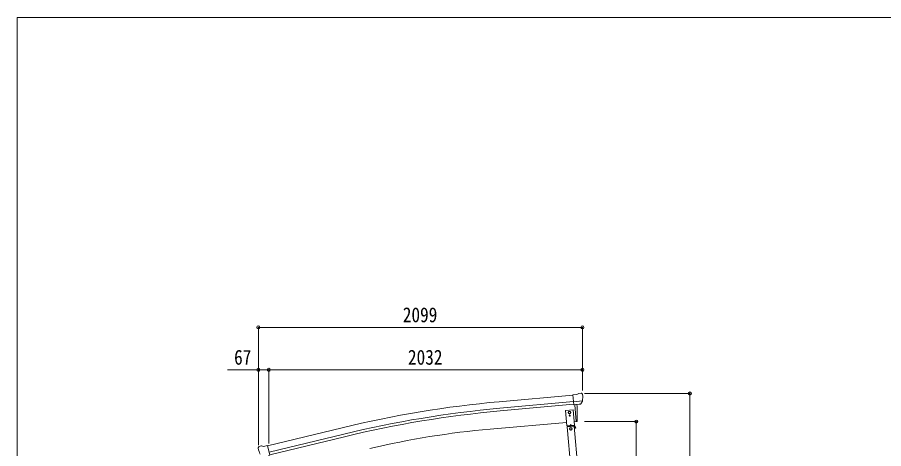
# Model space of a CAD drawing. Units: millimetres at full size. Extents: x -5590 to 5652, y -3902 to 3858.
# Drawn here: x -5590 to 21, y 1066 to 3858 of the extents above; entities that cross this region are included whole.
import ezdxf
from ezdxf.enums import TextEntityAlignment as Align

# ---------------------------------------------------------------- set-up
doc = ezdxf.new("R2010")
doc.units = ezdxf.units.MM
doc.header["$LTSCALE"] = 20
doc.header["$PDMODE"] = 32
doc.header["$PDSIZE"] = 20
for name, color, linetype, lineweight in [('0-1_本体', 4, 'Continuous', 9), ('0-2_部品', 7, 'Continuous', 9), ('0-A_寸法', 6, 'Continuous', 9), ('1-7', 4, 'Continuous', 9), ('F-0_240', 7, 'Continuous', 9)]:
    doc.layers.add(name, color=color, linetype=linetype, lineweight=lineweight)
doc.styles.add('ＭＳ ゴシック', font='')
doc.styles.get('ＭＳ ゴシック').set_extended_font_data('MS Gothic')

msp = doc.modelspace()

# ---------------------------------------------------------------- linework, layer by layer
at = {"layer": '0-1_本体'}
for p, q in [((-1992.48, 1412.92), (-2469.42, 1369.87)), ((-1988.78, 1370.08), (-2465.56, 1327.09)), ((-1987.25, 1353.1), (-2464.03, 1310.11)), ((-1979.95, 1350.49), (-1970.4, 1241.35)), ((-2033.67, 1235.82), (-2528.27, 1192.55)), ((-1970.4, 1241.35), (-1983.86, 1240.18)), ((-3969.28, 1084.16), (-3486.35, 1201.47)), ((-3959.25, 1042.4), (-3476.21, 1159.72)), ((-3955.27, 1025.83), (-3472.19, 1143.16))]:
    msp.add_line(p, q, dxfattribs=at)
msp.add_lwpolyline([(-1979.95, 1350.49), (-1970.4, 1241.35), (-1967.86, 1241.67)], dxfattribs=at)
for centre, radius, start, end in [((-1844.82, -5556.58), 6954.55, 95.15276, 103.65276), ((-2663.31, 1296.17), 700, 355.76043, 4.54658), ((-1844.82, -5556.58), 6911.6, 95.15276, 103.65276), ((-1844.82, -5556.58), 6894.55, 95.15276, 103.65276), ((-1968.22, 1244.64), 3, 277, 355.76043), ((-2064.6, -4107.26), 5320.05, 95, 103.5)]:
    msp.add_arc(centre, radius, start, end, dxfattribs=at)
at = {"layer": '0-2_部品'}
for p, q in [((-1966.06, 1416.86), (-1992.62, 1414.54)), ((-1986.97, 1349.88), (-1992.62, 1414.54)), ((-1966.06, 1416.86), (-1954.34, 1423.63)), ((-1939.44, 1425.21), (-1953.1, 1424.02)), ((-1930.3, 1419.46), (-1935.78, 1424.06)), ((-1929.24, 1417.42), (-1929.12, 1416.08)), ((-1929.76, 1374.57), (-1988.68, 1369.42)), ((-1977.01, 1350.75), (-1986.97, 1349.88)), ((-1943.4, 1353.69), (-1951.1, 1353.01)), ((-1941.01, 1355.09), (-1930.08, 1374.02)), ((-4030.75, 1069.18), (-4030.47, 1068.03)), ((-4026.53, 1077.75), (-4030.39, 1071.46)), ((-4023.43, 1080), (-4010.25, 1083.16)), ((-3995.69, 1080.49), (-4008.95, 1083.19)), ((-3995.69, 1080.49), (-3969.76, 1086.72))]:
    msp.add_line(p, q, dxfattribs=at)
for points in [[(-1977.01, 1350.75), (-1976.73, 1350.68), (-1951.36, 1352.9), (-1951.1, 1353.01)], [(-1929.69, 1375.2), (-1929.98, 1374.22), (-1930.08, 1374.02)], [(-3964.33, 1021.27), (-3954.61, 1023.6), (-3969.76, 1086.72)]]:
    msp.add_lwpolyline(points, dxfattribs=at)
for centre, radius, start, end in [((-1952.84, 1421.03), 3, 95, 120), ((-1939, 1420.23), 5, 50.00648, 94.99352), ((-2130.75, 1398.44), 202.4, 353.4085, 5), ((-3833.67, 1115.27), 202.4, 193.5, 205.09125), ((-4022.27, 1075.14), 5, 103.5, 148.5), ((-4009.55, 1080.25), 3, 78.5, 103.5)]:
    msp.add_arc(centre, radius, start, end, dxfattribs=at)
for centre, major_axis, ratio, start_param, end_param in [((-1924.91, 1421.47), (-15.35, 3.44), 0.101033, 5.9751426, 5.9753737), ((-1932.23, 1417.16), (2.71, -1.31), 0.997474, 0.5366567, 1.3225652), ((-1943.67, 1356.68), (1.62, -2.54), 0.997631, 5.8041905, 5.8929484), ((-1943.74, 1356.79), (-3.5, 2.17), 0.650902, 2.1145521, 2.1873627), ((-1943.61, 1356.59), (1.62, -2.54), 0.997631, 5.965759, 6.7621801), ((-4027.83, 1069.89), (-1.57, -2.57), 0.99628, 4.712389, 5.4996506)]:
    msp.add_ellipse(centre, major_axis=major_axis, ratio=ratio, start_param=start_param, end_param=end_param, dxfattribs=at)
at = {"layer": '0-A_寸法'}
for p, q in [((-4029.32, 1851.02), (-4029.32, 1576.4)), ((-1930.32, 1851.02), (-4029.32, 1851.02)), ((-1930.32, 1851.02), (-1930.32, 1576.4)), ((-4029.32, 1576.4), (-4229.32, 1576.4)), ((-4029.32, 1576.4), (-4029.32, 1088.84)), ((-4029.32, 1576.4), (-3962.32, 1576.4)), ((-3962.32, 1576.4), (-3962.32, 1099.97)), ((-3962.32, 1576.4), (-1930.32, 1576.4)), ((-1930.32, 1576.4), (-1930.32, 1442.71)), ((-1234.73, 1423.12), (-1916.14, 1423.12)), ((-1234.73, -875.44), (-1234.73, 1423.12)), ((-1581.84, 1241.35), (-1916.14, 1241.35)), ((-1581.84, -875.44), (-1581.84, 1241.35))]:
    msp.add_line(p, q, dxfattribs=at)
for p in [(-4029.32, 1851.02), (-1930.32, 1851.02), (-4029.32, 1576.4), (-3962.32, 1576.4), (-1930.32, 1576.4), (-1234.73, 1423.12), (-1581.84, 1241.35)]:
    msp.add_point(p, dxfattribs=at)
at = {"layer": '1-7'}
for p, q in [((-2013.62, 1279.96), (-2014.44, 1279.97)), ((-2011.18, 1279.09), (-2010.36, 1279.08)), ((-1984.38, 1211.71), (-2028.21, 1207.87)), ((-1888.76, -386.04), (-2028.21, 1207.87)), ((-1983.47, 1214.8), (-2026.98, 1210.99)), ((-2026.72, 1208), (-2026.98, 1210.99)), ((-2012.27, 1209.27), (-2012.54, 1212.26)), ((-2012.32, 1209.77), (-2000.36, 1210.81)), ((-2007.47, 1223.2), (-2011.6, 1214.35)), ((-2007.47, 1223.2), (-2001.87, 1215.2)), ((-2000.32, 1210.31), (-2000.58, 1213.3)), ((-1985.88, 1211.58), (-1986.14, 1214.57)), ((-1985.92, 1212.08), (-1983.25, 1212.31)), ((-1844.93, -382.2), (-1984.38, 1211.71)), ((-1972.77, 1199.73), (-1980.61, 1213.31)), ((-1977.43, 1202.81), (-1975.27, 1204.06))]:
    msp.add_line(p, q, dxfattribs=at)
for points in [[(-1981.83, 1216.95), (-1990.54, 1316.57), (-2040.35, 1312.21), (-2031.64, 1212.59)], [(-2014.14, 1306.95), (-2020.64, 1303.2), (-2020.64, 1295.7), (-2014.14, 1291.94), (-2007.64, 1295.7), (-2007.64, 1303.2)], [(-1991.62, 1214.09), (-2021.5, 1211.47), (-2021.68, 1213.46), (-1991.79, 1216.08)], [(-2004.9, 1201.36), (-2011.4, 1197.6), (-2011.4, 1190.1), (-2004.9, 1186.35), (-1998.4, 1190.1), (-1998.4, 1197.6)]]:
    msp.add_lwpolyline(points, close=True, dxfattribs=at)
for points in [[(-2014.44, 1279.97), (-2014.46, 1279.15), (-2013.64, 1279.14)], [(-2012.83, 1278.3), (-2012.84, 1277.48), (-2012.02, 1277.47), (-2012.01, 1278.29)], [(-2011.97, 1280.75), (-2011.95, 1281.57), (-2012.77, 1281.58), (-2012.79, 1280.76)], [(-2010.36, 1279.08), (-2010.34, 1279.9), (-2011.16, 1279.91)], [(-1972.77, 1199.73), (-1974.93, 1198.48), (-1982.77, 1212.06)]]:
    msp.add_lwpolyline(points, dxfattribs=at)
for centre, radius in [((-2014.14, 1299.45), 8.5), ((-2014.14, 1299.45), 7.7), ((-2014.14, 1299.45), 6.5), ((-2012.4, 1279.52), 3.75), ((-2004.9, 1193.85), 8.5), ((-2004.9, 1193.85), 7.7), ((-2004.9, 1193.85), 6.5)]:
    msp.add_circle(centre, radius, dxfattribs=at)
for centre, radius, start, end in [((-2013.65, 1278.32), 0.82, 359, 89), ((-2013.61, 1280.78), 0.82, 269, 359), ((-2011.19, 1278.27), 0.82, 89, 179), ((-2011.15, 1280.73), 0.82, 179, 269), ((-1983.2, 1211.81), 3, 30, 95), ((-1983.2, 1211.81), 0.5, 30, 95)]:
    msp.add_arc(centre, radius, start, end, dxfattribs=at)
at = {"layer": 'F-0_240', "color": 5}
for q in [(-5590.3, -3901.77), (5369.7, 3858.23)]:
    msp.add_line((-5590.3, 3858.23), q, dxfattribs=at)

# ---------------------------------------------------------------- texts
at = {"layer": '0-A_寸法', "color": 7, "style": 'ＭＳ ゴシック', "width": 0.85}
for s, p in [('2099', (-3093.82, 1855.02)), ('67', (-4186.32, 1580.4)), ('2032', (-3060.32, 1580.4))]:
    msp.add_text(s, height=96.77, dxfattribs=at).set_placement(p, align=Align.BOTTOM_LEFT)

doc.saveas('drawing.dxf')
